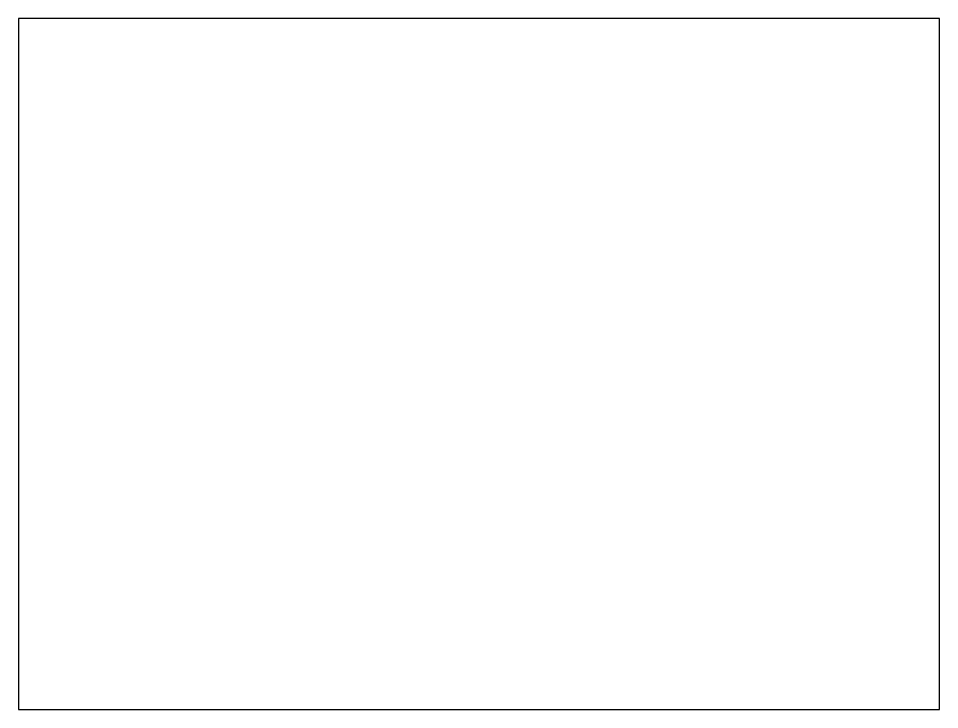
# Model space of a CAD drawing. Extents: x 0 to 200, y 0 to 150.
import ezdxf

# ---------------------------------------------------------------- set-up
doc = ezdxf.new("R2010")
doc.units = 0

msp = doc.modelspace()

# ---------------------------------------------------------------- linework, layer by layer
at = {"layer": 'CUT'}
for p, q in [((200, 150), (0, 150)), ((0, 150), (0, 0)), ((200, 0), (200, 150)), ((0, 0), (200, 0))]:
    msp.add_line(p, q, dxfattribs=at)

doc.saveas('drawing.dxf')
